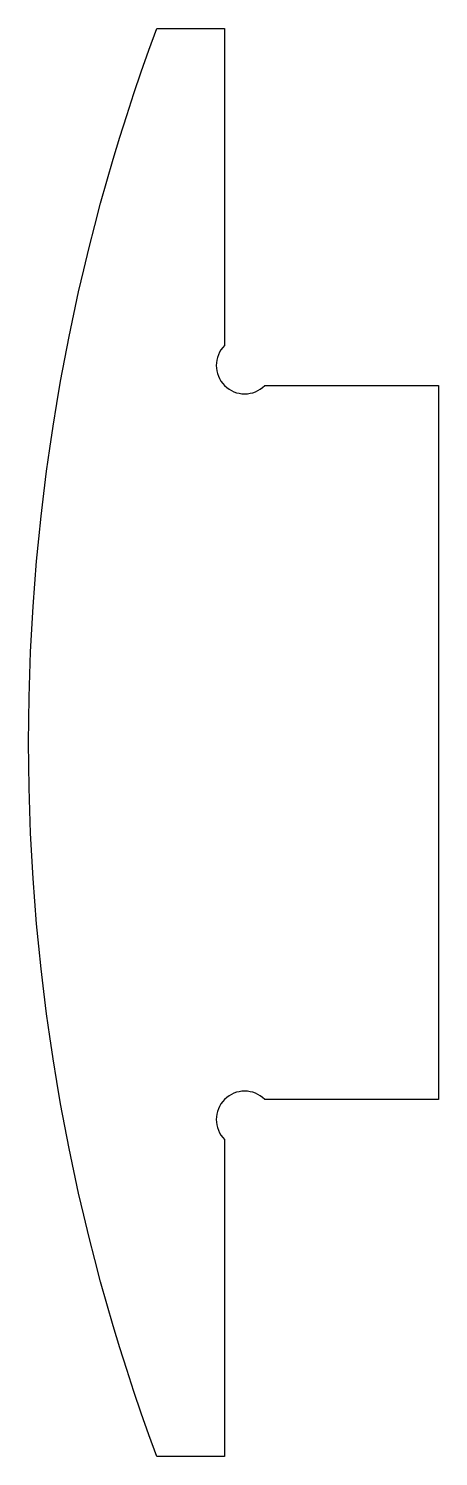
# Model space of a CAD drawing. Header units: millimetres. Extents: x -230 to -184, y -80 to 80.
import ezdxf

# ---------------------------------------------------------------- set-up
doc = ezdxf.new("R2010")
doc.units = ezdxf.units.MM
doc.header["$MEASUREMENT"] = 0

msp = doc.modelspace()

# ---------------------------------------------------------------- linework, layer by layer
msp.add_lwpolyline([(-207.74, 80), (-207.74, 44.5, 1), (-203.24, 40), (-183.74, 40), (-183.74, -40), (-203.24, -40, 1), (-207.74, -44.5), (-207.74, -80), (-215.36, -80, -0.179732), (-215.36, 80)], format="xyb", close=True)

doc.saveas('drawing.dxf')
